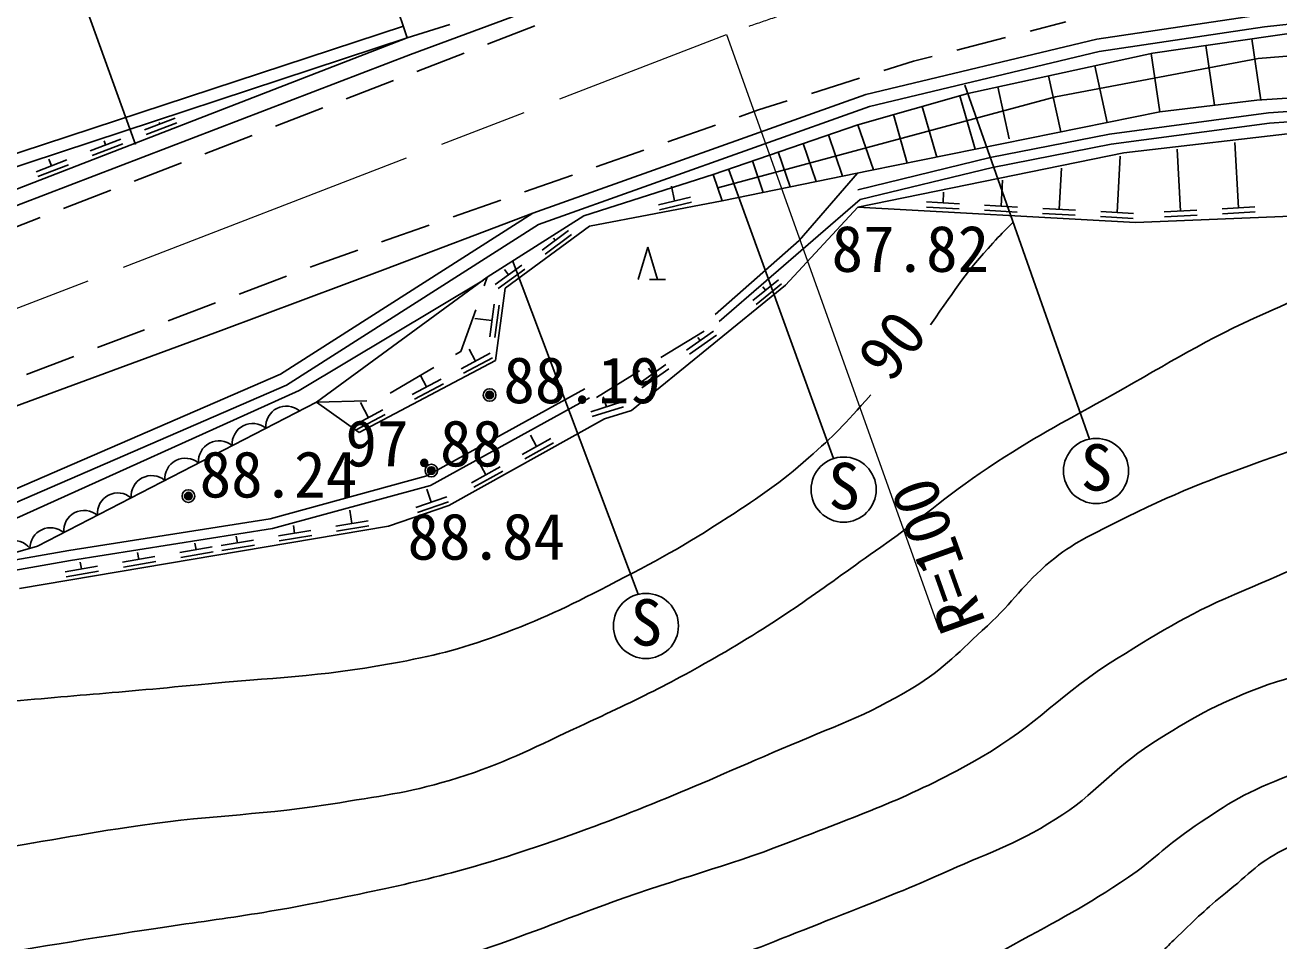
# Model space of a CAD drawing. Units: millimetres, scale not verified. Extents: x 40000 to 680000, y 20000 to 380000.
# Drawn here: x 428138 to 477762, y 264593 to 300811 of the extents above; entities that cross this region are included whole.
import ezdxf
from ezdxf.enums import TextEntityAlignment as Align

# ---------------------------------------------------------------- set-up
doc = ezdxf.new("R2010")
doc.units = ezdxf.units.MM
doc.header["$LTSCALE"] = 1000
doc.header["$PDMODE"] = 32
doc.header["$PDSIZE"] = 500
doc.linetypes.add('CHAIN', pattern=[18.5, 12, -1.5, 3.5, -1.5])
for name, color, linetype, lineweight in [('M-BGD', 7, 'Continuous', 25), ('M-BGD-HTXT', 7, 'Continuous', 13), ('M-BMK', 2, 'CHAIN', 13), ('M-STR-STRC', 7, 'Continuous', 25)]:
    doc.layers.add(name, color=color, linetype=linetype, lineweight=lineweight)
doc.styles.add('ＭＳ ゴシック', font='')
doc.styles.get('ＭＳ ゴシック').set_extended_font_data('MS Gothic')

msp = doc.modelspace()

# ---------------------------------------------------------------- linework, layer by layer
at = {"layer": 'M-BGD'}
for p, q in [((456700, 304578), (443396, 299649)), ((442776, 301758), (443262, 300313)), ((470552, 300253), (477129, 301235)), ((477194, 300739), (483577, 301446)), ((443111, 300764), (424939, 294802)), ((443262, 300313), (444951, 300837)), ((448311, 300785), (446446, 300062)), ((467914, 300571), (469323, 300935)), ((470647, 299761), (477194, 300739)), ((443262, 300313), (399701, 283455)), ((443262, 300313), (425098, 294328)), ((461410, 298070), (470552, 300253)), ((465010, 299820), (466946, 300320)), ((472767, 299698), (478702, 300557)), ((476696, 300267), (477047, 297848)), ((461552, 297590), (470647, 299761)), ((474868, 300002), (475210, 297640)), ((476940, 299491), (483947, 300055)), ((443396, 299649), (399882, 282989)), ((445514, 299701), (443649, 298978)), ((462122, 299009), (463306, 299379)), ((463306, 299379), (464041, 299570)), ((465444, 298108), (472767, 299698)), ((468916, 297977), (476940, 299491)), ((472711, 299689), (473044, 297387)), ((468648, 298803), (469128, 296590)), ((470482, 299201), (470968, 296964)), ((442717, 298617), (440852, 297894)), ((459260, 298112), (461168, 298710)), ((466639, 298367), (467086, 296309)), ((483646, 298288), (476892, 297837)), ((448238, 293376), (461410, 298070)), ((455554, 294369), (468916, 297977)), ((457165, 297455), (458305, 297813)), ((461100, 296873), (465444, 298108)), ((465135, 298020), (465737, 295899)), ((476892, 297837), (473044, 297387)), ((477355, 297337), (484223, 297813)), ((439919, 297533), (438054, 296810)), ((448459, 292924), (461552, 297590)), ((456405, 297189), (457165, 297455)), ((473044, 297387), (461582, 295054)), ((462509, 297273), (463054, 295353)), ((463649, 297597), (464220, 295591)), ((471060, 296500), (477355, 297337)), ((477395, 296938), (484238, 297413)), ((434077, 297136), (432865, 296667)), ((434149, 296949), (432937, 296480)), ((433471, 296901), (433446, 296964)), ((453574, 296199), (455461, 296859)), ((455369, 294908), (461100, 296873)), ((461100, 296873), (461714, 295081)), ((471125, 296105), (477395, 296938)), ((431932, 296306), (430719, 295837)), ((437122, 296449), (435257, 295726)), ((459932, 296473), (460495, 294832)), ((466339, 295570), (471060, 296500)), ((479319, 296658), (471624, 295757)), ((432004, 296120), (430792, 295651)), ((431326, 296072), (431262, 296236)), ((450742, 295208), (452630, 295868)), ((457949, 295793), (458423, 294410)), ((458935, 296131), (459453, 294620)), ((466425, 295179), (471125, 296105)), ((473869, 293458), (473734, 295904)), ((476166, 293585), (476023, 296171)), ((429787, 295477), (428574, 295008)), ((429859, 295290), (428646, 294821)), ((429180, 295242), (429078, 295508)), ((434325, 295364), (432460, 294642)), ((456928, 295443), (457356, 294194)), ((461090, 294298), (466339, 295570)), ((471624, 295757), (461095, 293615)), ((471357, 293399), (471481, 295629)), ((447910, 294217), (449798, 294878)), ((450252, 293271), (455369, 294908)), ((455728, 293862), (455369, 294908)), ((461582, 295054), (455728, 293862)), ((458774, 292287), (461079, 294951)), ((461184, 293910), (466425, 295179)), ((469061, 293526), (469151, 295155)), ((431528, 294280), (429663, 293558)), ((453836, 293855), (453725, 294444)), ((466764, 293653), (466821, 294681)), ((445079, 293226), (446966, 293887)), ((455728, 293862), (450471, 292861)), ((454468, 294006), (453204, 293704)), ((454515, 293812), (453251, 293509)), ((455608, 289094), (461184, 293910)), ((465117, 293744), (463819, 293815)), ((464468, 293779), (464492, 294207)), ((438250, 287008), (448238, 293376)), ((442392, 291159), (448238, 293376)), ((458239, 290522), (461095, 293615)), ((461095, 293615), (472084, 293009)), ((465106, 293544), (463808, 293616)), ((467402, 293417), (466104, 293489)), ((467413, 293617), (466115, 293689)), ((469699, 293290), (468401, 293362)), ((469710, 293490), (468412, 293562)), ((472006, 293363), (470708, 293435)), ((472084, 293009), (479598, 293306)), ((474518, 293494), (473220, 293422)), ((474529, 293294), (473231, 293222)), ((476815, 293621), (475517, 293549)), ((476826, 293421), (475528, 293350)), ((428730, 293196), (426865, 292473)), ((438485, 286565), (448459, 292924)), ((442247, 292236), (444135, 292896)), ((446432, 290842), (450252, 293271)), ((450471, 292861), (447141, 290405)), ((471995, 293164), (470697, 293235)), ((449644, 292687), (448598, 291915)), ((449763, 292526), (448717, 291754)), ((449121, 292301), (449057, 292388)), ((455444, 289367), (458774, 292287)), ((439850, 291397), (441303, 291905)), ((452402, 290750), (452786, 292030)), ((452786, 292030), (453170, 290750)), ((439419, 291234), (439850, 291397)), ((447793, 291321), (446747, 290550)), ((435897, 288739), (442392, 291159)), ((436612, 290175), (438483, 290881)), ((439668, 285897), (446432, 290842)), ((446309, 290498), (446432, 290842)), ((447912, 291160), (446866, 290389)), ((447270, 290935), (447115, 291146)), ((446276, 290728), (438990, 286356)), ((447141, 290405), (446759, 287549)), ((452144, 285574), (458239, 290522)), ((452850, 290750), (453490, 290750)), ((457952, 290740), (456943, 289921)), ((458078, 290585), (457069, 289766)), ((457448, 290331), (457343, 290460)), ((433806, 289115), (435677, 289822)), ((445380, 287902), (445972, 289556)), ((446703, 289768), (446530, 288479)), ((446901, 289741), (446729, 288453)), ((446617, 289123), (445944, 289213)), ((422216, 283700), (435897, 288739)), ((430999, 288056), (432870, 288762)), ((453305, 287659), (455009, 288707)), ((455382, 288707), (454319, 287959)), ((455497, 288543), (454434, 287795)), ((454850, 288333), (454765, 288455)), ((445171, 287778), (445380, 287902)), ((446542, 287830), (445393, 287223)), ((445968, 287526), (445720, 287996)), ((428192, 286996), (430064, 287702)), ((446759, 287549), (441356, 284693)), ((446636, 287653), (445487, 287046)), ((453501, 287384), (452438, 286636)), ((426279, 281823), (438250, 287008)), ((442589, 286250), (444310, 287269)), ((444026, 286500), (443789, 286949)), ((450749, 286089), (452453, 287136)), ((453616, 287220), (452553, 286472)), ((452969, 287010), (452805, 287243)), ((426425, 281342), (438485, 286565)), ((438990, 286356), (427656, 281244)), ((444601, 286804), (443452, 286196)), ((444695, 286627), (443545, 286020)), ((444037, 282981), (450286, 286420)), ((439668, 285897), (428625, 280203)), ((439668, 285897), (441668, 285952)), ((441356, 284693), (439668, 285897)), ((441728, 285285), (441413, 285881)), ((444188, 282608), (450479, 286069)), ((451762, 285910), (450523, 285517)), ((451143, 285713), (451015, 286115)), ((442302, 285589), (441153, 284981)), ((442396, 285412), (441247, 284804)), ((451823, 285719), (450584, 285326)), ((451071, 285246), (452144, 285574)), ((444903, 281808), (451071, 285246)), ((448952, 284466), (447817, 283833)), ((448384, 284149), (448138, 284590)), ((449049, 284291), (447914, 283658)), ((446375, 283029), (446106, 283512)), ((437842, 281289), (444037, 282981)), ((446943, 283346), (445808, 282713)), ((447040, 283171), (445905, 282538)), ((437926, 280897), (444188, 282608)), ((444213, 281940), (444033, 282462)), ((444827, 282152), (443598, 281729)), ((444892, 281962), (443663, 281540)), ((441075, 281101), (440986, 281630)), ((442520, 280989), (444903, 281808)), ((427911, 278533), (442520, 280989)), ((429873, 280034), (437842, 281289)), ((429939, 279639), (437926, 280897)), ((438807, 280720), (438756, 281021)), ((441716, 281209), (440434, 280993)), ((441749, 281011), (440467, 280796)), ((437180, 280446), (435898, 280230)), ((436539, 280338), (436496, 280594)), ((439448, 280827), (438166, 280612)), ((439481, 280630), (438199, 280415)), ((428625, 280203), (424986, 279166)), ((424986, 279166), (429873, 280034)), ((432636, 279682), (432591, 279950)), ((435546, 280171), (434264, 279956)), ((435579, 279974), (434297, 279759)), ((434905, 280064), (434861, 280324)), ((437213, 280249), (435931, 280033)), ((425036, 278768), (429939, 279639)), ((431009, 279409), (429727, 279193)), ((430368, 279301), (430322, 279577)), ((433277, 279790), (431995, 279574)), ((433311, 279593), (432029, 279377)), ((431042, 279211), (429760, 278996))]:
    msp.add_line(p, q, dxfattribs=at)
for centre, radius in [((446521, 286182), 150), ((446521, 286182), 120), ((446521, 286182), 90), ((446521, 286182), 60), ((446521, 286182), 30), ((446521, 286182), 20), ((444217, 283195), 150), ((444217, 283195), 120), ((444217, 283195), 90), ((444217, 283195), 60), ((444217, 283195), 30), ((444217, 283195), 20), ((434603, 282187), 150), ((434603, 282187), 120), ((434603, 282187), 90), ((434603, 282187), 60), ((434603, 282187), 30), ((434603, 282187), 20)]:
    msp.add_circle(centre, radius, dxfattribs=at)
for centre, start, end in [((438478, 284932), 49.8978, 184.6581), ((437145, 284245), 49.8978, 184.6581), ((435812, 283557), 49.8978, 184.6581), ((434479, 282870), 49.8978, 184.6581), ((433146, 282182), 49.8978, 184.6581), ((431812, 281495), 49.8978, 184.6581), ((430479, 280807), 49.8978, 184.6581), ((429143, 280120), 49.8978, 180.0648), ((427695, 279613), 38.5274, 173.2877)]:
    msp.add_arc(centre, 812, start, end, dxfattribs=at)
for points, knots in [([(463966, 288954), (465073, 290518), (465358, 291025), (466443, 292191), (466748, 292518), (466851, 292640), (467240, 293013)], [0, 0, 0, 0, 1, 1, 1, 2, 2, 2, 2]), ([(411046, 265942), (414746, 266440), (415685, 266566), (418656, 266989), (421696, 267422), (423400, 267662), (426434, 268135), (428883, 268517), (430243, 268806), (432697, 269159), (435771, 269601), (437533, 269551), (440597, 270059), (442435, 270364), (443488, 270480), (445264, 271042), (447116, 271627), (448087, 272147), (449849, 272966), (452326, 274116), (453717, 274772), (456071, 276159), (458482, 277579), (459717, 278561), (462006, 280170), (463822, 281447), (464734, 282312), (466591, 283527), (468324, 284660), (469369, 285176), (471176, 286188), (473516, 287499), (474782, 288334), (477234, 289422), (478806, 290119), (479678, 290620), (481369, 290936), (482454, 291139), (483090, 291108), (484193, 291059), (485451, 291004), (486179, 290969), (487386, 290609), (488943, 290144), (489698, 289567), (491193, 288930), (492909, 288200), (493843, 287713), (495614, 287129), (497496, 286509), (498565, 286147), (500526, 285860), (502111, 285629), (503021, 285709), (504620, 285615), (506826, 285484), (508083, 285616), (510269, 285287), (513548, 284794), (515279, 283998), (518497, 283199), (520462, 282712), (521536, 282308), (523532, 281971), (525545, 281632), (526694, 281569), (528731, 281439), (531397, 281270), (532903, 281432), (535567, 281235), (537687, 281078), (538931, 281180), (540970, 280580), (542713, 280066), (543540, 279383), (545187, 278615), (546930, 277801), (547865, 277250), (549649, 276527), (551158, 275915), (551993, 275507), (553578, 275135), (555463, 274693), (556571, 274730), (558491, 274480), (560392, 274232), (561499, 274321), (563362, 273866), (564006, 273709), (564245, 273660), (564998, 273415)], [0, 0, 0, 0, 1, 1, 1, 2, 2, 2, 3, 3, 3, 4, 4, 4, 5, 5, 5, 6, 6, 6, 7, 7, 7, 8, 8, 8, 9, 9, 9, 10, 10, 10, 11, 11, 11, 12, 12, 12, 13, 13, 13, 14, 14, 14, 15, 15, 15, 16, 16, 16, 17, 17, 17, 18, 18, 18, 19, 19, 19, 20, 20, 20, 21, 21, 21, 22, 22, 22, 23, 23, 23, 24, 24, 24, 25, 25, 25, 26, 26, 26, 27, 27, 27, 28, 28, 28, 29, 29, 29, 30, 30, 30, 30]), ([(404622, 273342), (405793, 272996), (406101, 272900), (407060, 272651), (407754, 272471), (408128, 272275), (408843, 272214), (410256, 272094), (411050, 272371), (412463, 272487), (414541, 272659), (415702, 272785), (417776, 272997), (421054, 273332), (422883, 273597), (426163, 273925), (429606, 274268), (431542, 274385), (434986, 274725), (437982, 275021), (439686, 275016), (442646, 275562), (444316, 275870), (445253, 276090), (446849, 276672), (448606, 277312), (449551, 277783), (451215, 278637), (453115, 279611), (454174, 280182), (455963, 281348), (457258, 282191), (457987, 282674), (459147, 283694), (460173, 284597), (460522, 284971), (461606, 286183)], [0, 0, 0, 0, 1, 1, 1, 2, 2, 2, 3, 3, 3, 4, 4, 4, 5, 5, 5, 6, 6, 6, 7, 7, 7, 8, 8, 8, 9, 9, 9, 10, 10, 10, 11, 11, 11, 12, 12, 12, 12]), ([(563867, 269505), (562664, 269866), (562343, 269964), (561356, 270223), (560433, 270465), (559921, 270626), (558982, 270796), (556878, 271176), (555633, 270942), (553537, 271369), (549993, 272093), (548153, 273069), (544654, 273989), (542490, 274558), (541288, 274932), (539087, 275340), (536328, 275851), (534747, 275917), (531965, 276281), (528016, 276798), (525792, 277004), (521854, 277591), (519511, 277941), (518140, 277917), (515877, 278615), (513931, 279215), (512923, 279787), (511047, 280580), (509457, 281251), (508638, 281813), (506994, 282340), (505727, 282746), (504990, 282898), (503678, 283118), (501204, 283532), (499769, 283411), (497292, 283813), (494661, 284241), (493244, 284778), (490620, 285246), (489095, 285518), (488238, 285731), (486690, 285778), (485634, 285811), (485027, 285811), (483989, 285615), (481369, 285119), (479952, 284583), (477439, 283691), (475007, 282827), (473643, 282316), (471340, 281153), (470277, 280616), (469641, 280351), (468720, 279597), (467643, 278716), (467253, 277993), (466223, 277059), (465112, 276053), (464560, 275375), (463275, 274603), (461356, 273450), (460134, 273072), (458077, 272188), (454312, 270569), (452216, 269610), (448334, 268299), (445237, 267253), (443432, 266867), (440229, 266211), (437072, 265565), (435266, 265402), (432083, 264901), (428982, 264414), (427253, 264085), (424141, 263673), (422323, 263433), (421273, 263502), (419475, 263141), (418150, 262876), (417468, 262492), (416159, 262159), (414232, 261668), (413147, 261330), (411165, 261176), (409649, 261058), (408770, 261059), (407276, 261340), (406207, 261541), (405650, 261824), (404615, 262159), (403701, 262455), (403230, 262783), (402282, 262937), (401783, 263017), (401583, 263046), (400994, 263059)], [0, 0, 0, 0, 1, 1, 1, 2, 2, 2, 3, 3, 3, 4, 4, 4, 5, 5, 5, 6, 6, 6, 7, 7, 7, 8, 8, 8, 9, 9, 9, 10, 10, 10, 11, 11, 11, 12, 12, 12, 13, 13, 13, 14, 14, 14, 15, 15, 15, 16, 16, 16, 17, 17, 17, 18, 18, 18, 19, 19, 19, 20, 20, 20, 21, 21, 21, 22, 22, 22, 23, 23, 23, 24, 24, 24, 25, 25, 25, 26, 26, 26, 27, 27, 27, 28, 28, 28, 29, 29, 29, 30, 30, 30, 31, 31, 31, 32, 32, 32, 32]), ([(402294, 258554), (404167, 258112), (404674, 257997), (406212, 257697), (407930, 257362), (408882, 256985), (410633, 256960), (412096, 256939), (412920, 257097), (414358, 257369), (416115, 257702), (417052, 258091), (418779, 258556), (420730, 259082), (421810, 259426), (423773, 259907), (425661, 260370), (426731, 260582), (428644, 260931), (431601, 261469), (433280, 261636), (436258, 262036), (438125, 262287), (439209, 262198), (441048, 262609), (443076, 263062), (444154, 263542), (446123, 264205), (448381, 264966), (449606, 265505), (451854, 266293), (454531, 267232), (456091, 267591), (458732, 268626), (461617, 269757), (463290, 270316), (465977, 271860), (468220, 273150), (469139, 274388), (471340, 275749), (473237, 276924), (474314, 277594), (476375, 278451), (478270, 279239), (479327, 279871), (481369, 280088), (482977, 280260), (483892, 279987), (485503, 279843), (486690, 279736), (487342, 279528), (488532, 279474), (490162, 279400), (491077, 279505), (492708, 279515), (494035, 279523), (494785, 279646), (496105, 279515), (498589, 279270), (499949, 278859), (502368, 278246), (505194, 277530), (506725, 276942), (509532, 276159), (512259, 275398), (513762, 274860), (516532, 274276), (519876, 273571), (521776, 273285), (525169, 272884), (528004, 272549), (529608, 272510), (532456, 272311), (535124, 272124), (536652, 272333), (539292, 271901), (541715, 271505), (542986, 270886), (545350, 270223), (548104, 269451), (549611, 268885), (552391, 268217), (554562, 267695), (555810, 267551), (557999, 267112), (559910, 266729), (560510, 266606), (562889, 266118)], [0, 0, 0, 0, 1, 1, 1, 2, 2, 2, 3, 3, 3, 4, 4, 4, 5, 5, 5, 6, 6, 6, 7, 7, 7, 8, 8, 8, 9, 9, 9, 10, 10, 10, 11, 11, 11, 12, 12, 12, 13, 13, 13, 14, 14, 14, 15, 15, 15, 16, 16, 16, 17, 17, 17, 18, 18, 18, 19, 19, 19, 20, 20, 20, 21, 21, 21, 22, 22, 22, 23, 23, 23, 24, 24, 24, 25, 25, 25, 26, 26, 26, 27, 27, 27, 28, 28, 28, 29, 29, 29, 29]), ([(562085, 263336), (559918, 263713), (559311, 263845), (557549, 264246), (554663, 264905), (553143, 265650), (550263, 266334), (548023, 266866), (546755, 267110), (544491, 267521), (541700, 268028), (540133, 268292), (537327, 268708), (535459, 268985), (534414, 269150), (532538, 269363), (529441, 269715), (527685, 269726), (524596, 270141), (522175, 270466), (520850, 270842), (518456, 271328), (515170, 271995), (513335, 272395), (510064, 273129), (506988, 273820), (505309, 274420), (502205, 274971), (499842, 275391), (498502, 275583), (496105, 275708), (493614, 275839), (492214, 275716), (489719, 275708), (487545, 275702), (486326, 275723), (484152, 275667), (483320, 275646), (482848, 275697), (482024, 275585), (480038, 275318), (478860, 275319), (476989, 274603), (475239, 273933), (474306, 273408), (472731, 272393), (471143, 271368), (470525, 270411), (468924, 269404), (467260, 268357), (466174, 268043), (464381, 267235), (462884, 266560), (462018, 266243), (460492, 265638), (456953, 264236), (454972, 263437), (451363, 262227), (449556, 261621), (448517, 261357), (446669, 260890), (445080, 260488), (444182, 260292), (442576, 259962), (440452, 259526), (439263, 259264), (437118, 258952), (434454, 258565), (432910, 258707), (430268, 258188), (427676, 257679), (426292, 257099), (423773, 256305), (421979, 255739), (421048, 255174), (419215, 254749), (417384, 254325), (416333, 254192), (414467, 253958), (413310, 253813), (412657, 253770), (411492, 253712), (410236, 253651), (409523, 253578), (408272, 253712), (407227, 253825), (406650, 253970), (405625, 254204), (405174, 254306), (404940, 254471), (404479, 254504), (404089, 254532), (403918, 254512), (403482, 254437)], [0, 0, 0, 0, 1, 1, 1, 2, 2, 2, 3, 3, 3, 4, 4, 4, 5, 5, 5, 6, 6, 6, 7, 7, 7, 8, 8, 8, 9, 9, 9, 10, 10, 10, 11, 11, 11, 12, 12, 12, 13, 13, 13, 14, 14, 14, 15, 15, 15, 16, 16, 16, 17, 17, 17, 18, 18, 18, 19, 19, 19, 20, 20, 20, 21, 21, 21, 22, 22, 22, 23, 23, 23, 24, 24, 24, 25, 25, 25, 26, 26, 26, 27, 27, 27, 28, 28, 28, 29, 29, 29, 30, 30, 30, 31, 31, 31, 31]), ([(404519, 250842), (406261, 250602), (406721, 250547), (408136, 250383), (410567, 250101), (411938, 249593), (414377, 249807), (416714, 250011), (417970, 250515), (420244, 251094), (422641, 251704), (423916, 252286), (426302, 252936), (430992, 254213), (433665, 254763), (438428, 255732), (440968, 256248), (442429, 256321), (444977, 256796), (447803, 257323), (449427, 257477), (452182, 258297), (456306, 259525), (458583, 260364), (462525, 262091), (464411, 262917), (465446, 263437), (467246, 264437), (469050, 265441), (470101, 265946), (471803, 267112), (472782, 267782), (473230, 268293), (474205, 268968), (475551, 269899), (476338, 270417), (477862, 271014), (478796, 271380), (479166, 271508), (480309, 271791)], [0, 0, 0, 0, 1, 1, 1, 2, 2, 2, 3, 3, 3, 4, 4, 4, 5, 5, 5, 6, 6, 6, 7, 7, 7, 8, 8, 8, 9, 9, 9, 10, 10, 10, 11, 11, 11, 12, 12, 12, 13, 13, 13, 13]), ([(560164, 256692), (556073, 257517), (555046, 257725), (551764, 258379), (549451, 258840), (548155, 259095), (545842, 259553), (542761, 260161), (541039, 260521), (537955, 261108), (534122, 261837), (531954, 262136), (528130, 262909), (525359, 263469), (523804, 263777), (521062, 264465), (519045, 264971), (517975, 265498), (515932, 265884), (513878, 266271), (512685, 266180), (510610, 266430), (507723, 266777), (506112, 267026), (503233, 267430), (499457, 267960), (497356, 268362), (493572, 268831), (490673, 269190), (489051, 269524), (486131, 269577), (484397, 269608), (483424, 269440), (481710, 269177), (480275, 268956), (479435, 268853), (478107, 268267), (477023, 267789), (476579, 267222), (475651, 266484), (474880, 265870), (474488, 265477), (473777, 264792), (473285, 264318), (473124, 264158), (472540, 263555)], [0, 0, 0, 0, 1, 1, 1, 2, 2, 2, 3, 3, 3, 4, 4, 4, 5, 5, 5, 6, 6, 6, 7, 7, 7, 8, 8, 8, 9, 9, 9, 10, 10, 10, 11, 11, 11, 12, 12, 12, 13, 13, 13, 14, 14, 14, 15, 15, 15, 15])]:
    msp.add_open_spline(points, degree=3, knots=knots, dxfattribs=at)
for p in [(446521, 286182), (444217, 283195), (434603, 282187)]:
    msp.add_point(p, dxfattribs=at)
at = {"layer": 'M-BGD-HTXT'}
msp.add_line((455895, 300445), (464321, 276908), dxfattribs=at)
at = {"layer": 'M-BMK'}
msp.add_line((397516, 277924), (455895, 300445), dxfattribs=at)
msp.add_arc((489619, 206246), 100054, 88.83353, 109.69824, dxfattribs=at)
at = {"layer": 'M-STR-STRC'}
for p, q in [((432514, 296084), (428276, 307781)), ((465330, 298432), (470261, 284441)), ((455997, 295085), (460130, 283666)), ((447428, 291500), (452405, 278301))]:
    msp.add_line(p, q, dxfattribs=at)
for centre in [(470523, 283178), (460534, 282441), (452709, 277048)]:
    msp.add_circle(centre, 1289, dxfattribs=at)

# ---------------------------------------------------------------- texts
at = {"layer": 'M-BGD', "style": 'ＭＳ ゴシック'}
for s, p in [('87.82', (460058, 290501)), ('88.19', (447068, 285306)), ('97.88', (440818, 282806)), ('88.24', (435047, 281578)), ('88.84', (443274, 279121))]:
    msp.add_text(s, height=1833, dxfattribs=at).set_placement(p, align=Align.BOTTOM_LEFT)
msp.add_text('90', height=1833, rotation=52.038, dxfattribs=at).set_placement((462833, 286276), align=Align.BOTTOM_LEFT)
at = {"layer": 'M-BGD-HTXT', "style": 'ＭＳ ゴシック'}
msp.add_text('R=100', height=1833, rotation=109.698, dxfattribs=at).set_placement((464440, 276577), align=Align.TOP_LEFT)
at = {"layer": 'M-STR-STRC', "style": 'ＭＳ ゴシック'}
for p in [(469918, 281852), (459930, 281115), (452105, 275722)]:
    msp.add_text('S', height=1833, dxfattribs=at).set_placement(p, align=Align.BOTTOM_LEFT)

doc.saveas('drawing.dxf')
